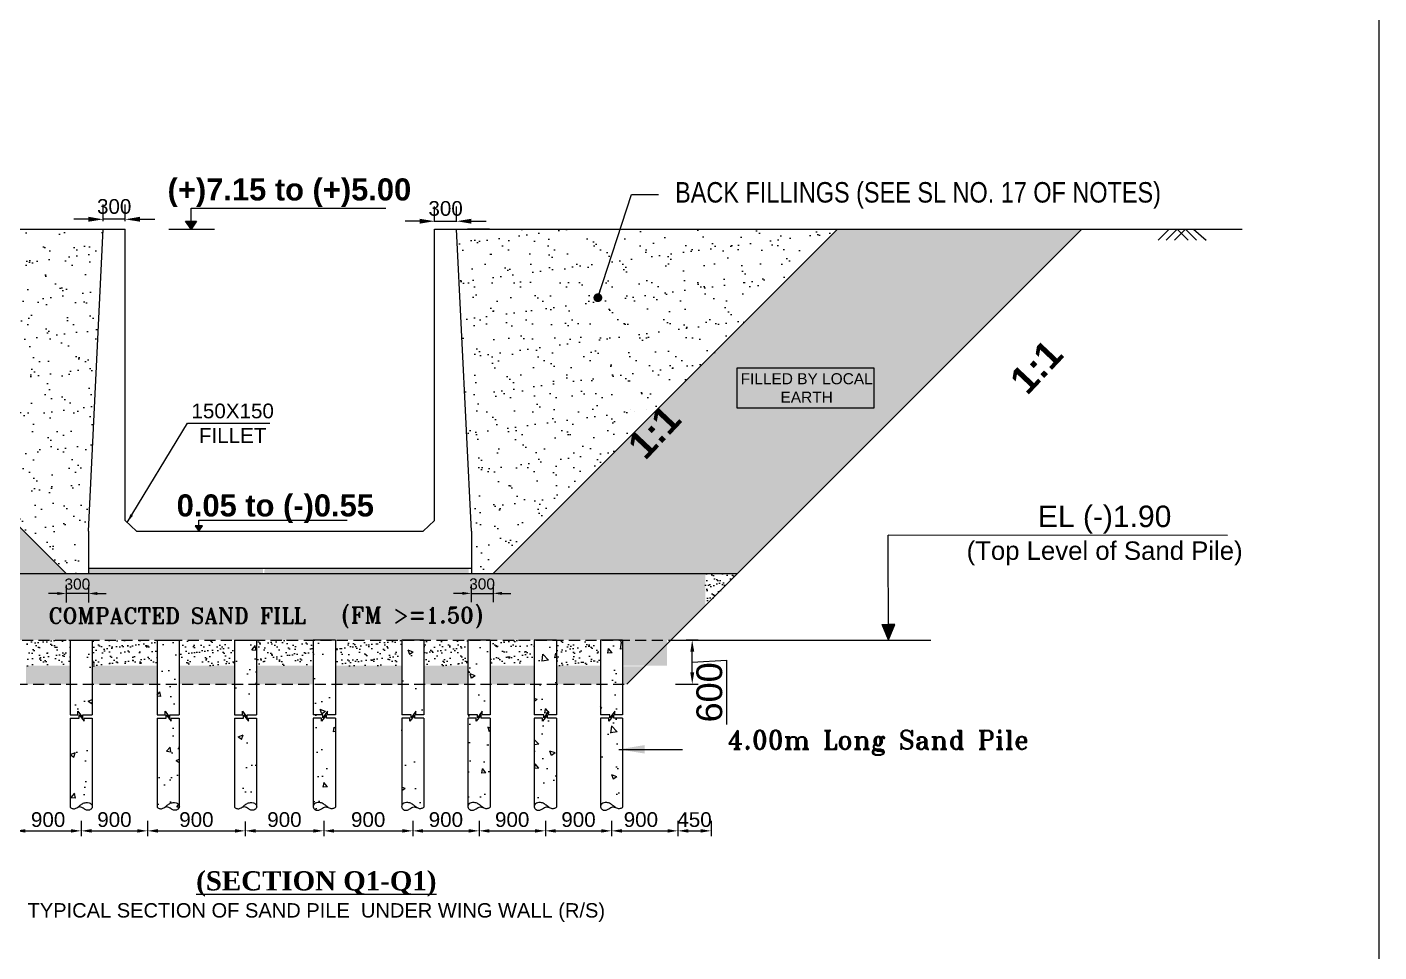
# Model space of a CAD drawing. Extents: x -358915 to 1258323, y -1667244 to -305611.
# Drawn here: x 1060083 to 1078436, y -1502733 to -1490177 of the extents above; entities that cross this region are included whole.
import ezdxf

# ---------------------------------------------------------------- set-up
doc = ezdxf.new("R2010")
doc.units = 0
doc.header["$LTSCALE"] = 300
doc.header["$MEASUREMENT"] = 0
doc.linetypes.add('DASHED', pattern=[0.75, 0.5, -0.25])
doc.layers.get('0').update_dxf_attribs({"linetype": 'CONTINUOUS'})
doc.layers.get('DEFPOINTS').update_dxf_attribs({"linetype": 'CONTINUOUS'})
doc.layers.add('Dim', color=7, linetype='CONTINUOUS', lineweight=9)
doc.layers.add('HATCH', color=252, linetype='CONTINUOUS', lineweight=5)
for name, color, linetype in [('LINE', 7, 'CONTINUOUS'), ('P1', 7, 'CONTINUOUS'), ('TEXT', 10, 'CONTINUOUS'), ('TXT', 7, 'CONTINUOUS')]:
    doc.layers.add(name, color=color, linetype=linetype)
doc.styles.add('Arial', font='arial.ttf')
doc.styles.add('BIG', font='ROMANT.SHX')
doc.styles.add('DIM', font='isocp3.shx')
doc.dimstyles.new('3', dxfattribs={"dimtxt": 225, "dimasz": 350, "dimexe": 100, "dimexo": 25, "dimgap": 9, "dimtad": 0, "dimdec": 0, "dimzin": 0, "dimdsep": 46, "dimtxsty": 'Standard', "dimcen": 0, "dimclrd": 5, "dimclre": 6, "dimclrt": 256, "dimadec": 0, "dimazin": 0, "dimtfac": 1, "dimtdec": 0, "dimtofl": 0, "dimtmove": 2, "dimatfit": 3, "dimfxl": 1, "dimtolj": 1, "dimtzin": 0, "dimarcsym": 0})
doc.dimstyles.new('dim_100', dxfattribs={"dimtxt": 200, "dimasz": 200, "dimexe": 200, "dimexo": 100, "dimgap": 70, "dimtad": 1, "dimdec": 0, "dimzin": 0, "dimdsep": 46, "dimtxsty": 'DIM', "dimcen": 150, "dimclrd": 5, "dimclre": 5, "dimclrt": 7, "dimadec": 0, "dimazin": 0, "dimtfac": 1, "dimtdec": 0, "dimtmove": 0, "dimatfit": 3, "dimfxl": 20, "dimtolj": 1, "dimtzin": 0, "dimarcsym": 0})
doc.dimstyles.new('dim_250', dxfattribs={"dimtxt": 500, "dimasz": 500, "dimexe": 500, "dimexo": 100, "dimgap": 150, "dimtad": 1, "dimdec": 0, "dimzin": 0, "dimdsep": 46, "dimtxsty": 'Arial', "dimcen": 350, "dimclrd": 5, "dimclre": 5, "dimclrt": 7, "dimadec": 0, "dimazin": 0, "dimtfac": 1, "dimtdec": 0, "dimtmove": 0, "dimatfit": 3, "dimfxl": 500, "dimfxlon": 1, "dimtolj": 1, "dimtzin": 0, "dimarcsym": 0})
doc.dimstyles.new('dim_60', dxfattribs={"dimtxt": 120, "dimasz": 120, "dimexe": 60, "dimexo": 60, "dimgap": 50, "dimtad": 1, "dimdec": 0, "dimzin": 0, "dimdsep": 46, "dimtxsty": 'DIM', "dimcen": 0.09, "dimclrd": 5, "dimclre": 5, "dimclrt": 7, "dimadec": 0, "dimazin": 0, "dimtfac": 1, "dimtdec": 0, "dimtmove": 0, "dimatfit": 3, "dimfxl": 1, "dimtolj": 1, "dimtzin": 0, "dimarcsym": 0})
doc.dimstyles.new('dim_70', dxfattribs={"dimtxt": 140, "dimasz": 140, "dimexe": 70, "dimexo": 40, "dimgap": 50, "dimtad": 1, "dimdec": 0, "dimzin": 0, "dimdsep": 46, "dimtxsty": 'Arial', "dimcen": 0.09, "dimclrd": 5, "dimclre": 5, "dimclrt": 7, "dimadec": 0, "dimazin": 0, "dimtfac": 1, "dimtdec": 0, "dimtmove": 0, "dimatfit": 3, "dimfxl": 1, "dimtolj": 1, "dimtzin": 0, "dimarcsym": 0})
doc.dimstyles.new('dim_80', dxfattribs={"dimtxt": 160, "dimasz": 160, "dimexe": 80, "dimexo": 40, "dimgap": 50, "dimtad": 1, "dimdec": 0, "dimzin": 0, "dimdsep": 46, "dimtxsty": 'DIM', "dimcen": 0.09, "dimclrd": 5, "dimclre": 5, "dimclrt": 7, "dimadec": 0, "dimazin": 0, "dimtfac": 1, "dimtdec": 0, "dimtmove": 0, "dimatfit": 3, "dimfxl": 1, "dimtolj": 1, "dimtzin": 0, "dimarcsym": 0})
pattern_1 = [(37.5, (-4866.36, -13804.2), (-12.59867, 385.364754), [0, -304, 0, -340, 0, -325]), (7.5, (-4866.36, -13804.2), (353.95534, 564.42921), [0, -164, 0, -274, 0, -105]), (327.5, (-5112.36, -13804.2), (622.82837, 1.13181), [0, -100, 0, -360, 0, -470]), (317.5, (-5112.36, -13804.2), (601.22532, 175.53511), [0, -50, 0, -236, 0, -270])]
pattern_2 = [(37.5, (-4866.36, -13804.19), (-5.039469, 154.1459015), [0, -121.6, 0, -136, 0, -130]), (7.5, (-4866.36, -13804.19), (141.582136, 225.771685), [0, -65.6, 0, -109.6, 0, -42]), (327.5, (-4964.76, -13804.19), (249.131349, 0.452724), [0, -40, 0, -144, 0, -188]), (317.5, (-4964.76, -13804.19), (240.490128, 70.214045), [0, -20, 0, -94.4, 0, -108])]

# ---------------------------------------------------------------- blocks, each defined once
blk = doc.blocks.new('*D1541')
at = {"layer": 'DEFPOINTS', "color": 0, "ltscale": 50, "transparency": 16777216}
for p in [(1061116, -1492787), (1061116, -1492912), (1061416, -1492912)]:
    blk.add_point(p, dxfattribs=at)
at = {"layer": 'HATCH', "color": 5, "lineweight": -2, "ltscale": 50, "transparency": 16777216}
for p, q in [((1061116, -1492812), (1061116, -1492587)), ((1061416, -1492812), (1061416, -1492587)), ((1060916, -1492787), (1060716, -1492787)), ((1061416, -1492787), (1061116, -1492787)), ((1061616, -1492787), (1061816, -1492787))]:
    blk.add_line(p, q, dxfattribs=at)
at = {"layer": 'HATCH', "color": 5, "ltscale": 50, "transparency": 16777216}
for points in [[(1060916, -1492753), (1060916, -1492820), (1061116, -1492787)], [(1061616, -1492753), (1061616, -1492820), (1061416, -1492787)]]:
    blk.add_solid(points, dxfattribs=at)
at = {"layer": 'HATCH', "color": 7, "ltscale": 50, "transparency": 16777216, "insert": (1061266, -1492614), "char_height": 200, "attachment_point": 5, "style": 'Arial'}
blk.add_mtext('\\A1;300', dxfattribs=at)
blk = doc.blocks.new('*D1542')
at = {"layer": 'DEFPOINTS', "color": 0, "ltscale": 500, "transparency": 16777216}
for p in [(1060616, -1497597), (1060916, -1497597), (1060616, -1497867)]:
    blk.add_point(p, dxfattribs=at)
at = {"layer": 'Dim', "color": 5, "lineweight": -2, "ltscale": 500, "transparency": 16777216}
for p, q in [((1060616, -1497747), (1060616, -1497987)), ((1060916, -1497747), (1060916, -1497987)), ((1060496, -1497867), (1060376, -1497867)), ((1060916, -1497867), (1060616, -1497867)), ((1061036, -1497867), (1061156, -1497867))]:
    blk.add_line(p, q, dxfattribs=at)
at = {"layer": 'Dim', "color": 5, "ltscale": 500, "transparency": 16777216}
for points in [[(1060496, -1497847), (1060496, -1497887), (1060616, -1497867)], [(1061036, -1497847), (1061036, -1497887), (1060916, -1497867)]]:
    blk.add_solid(points, dxfattribs=at)
at = {"layer": 'Dim', "color": 7, "ltscale": 500, "transparency": 16777216, "insert": (1060766, -1497740), "char_height": 150, "attachment_point": 5, "style": 'Arial'}
blk.add_mtext('\\A1;300', dxfattribs=at)
blk = doc.blocks.new('*D1543')
at = {"layer": 'DEFPOINTS', "color": 0, "ltscale": 50, "transparency": 16777216}
for p in [(1065615, -1492922), (1065915, -1492813), (1065915, -1492922)]:
    blk.add_point(p, dxfattribs=at)
at = {"layer": 'HATCH', "color": 5, "lineweight": -2, "ltscale": 50, "transparency": 16777216}
for p, q in [((1065615, -1492822), (1065615, -1492613)), ((1065915, -1492822), (1065915, -1492613)), ((1065415, -1492813), (1065215, -1492813)), ((1065615, -1492813), (1065915, -1492813)), ((1066115, -1492813), (1066315, -1492813))]:
    blk.add_line(p, q, dxfattribs=at)
at = {"layer": 'HATCH', "color": 5, "ltscale": 50, "transparency": 16777216}
for points in [[(1065415, -1492780), (1065415, -1492846), (1065615, -1492813)], [(1066115, -1492780), (1066115, -1492846), (1065915, -1492813)]]:
    blk.add_solid(points, dxfattribs=at)
at = {"layer": 'HATCH', "color": 7, "ltscale": 50, "transparency": 16777216, "insert": (1065765, -1492641), "char_height": 200, "attachment_point": 5, "style": 'Arial'}
blk.add_mtext('\\A1;300', dxfattribs=at)
blk = doc.blocks.new('*D1544')
at = {"layer": 'DEFPOINTS', "color": 0, "ltscale": 500, "transparency": 16777216}
for p in [(1066110, -1497595), (1066410, -1497595), (1066410, -1497865)]:
    blk.add_point(p, dxfattribs=at)
at = {"layer": 'Dim', "color": 5, "lineweight": -2, "ltscale": 500, "transparency": 16777216}
for p, q in [((1066110, -1497745), (1066110, -1497985)), ((1066410, -1497745), (1066410, -1497985)), ((1065990, -1497865), (1065870, -1497865)), ((1066110, -1497865), (1066410, -1497865)), ((1066530, -1497865), (1066650, -1497865))]:
    blk.add_line(p, q, dxfattribs=at)
at = {"layer": 'Dim', "color": 5, "ltscale": 500, "transparency": 16777216}
for points in [[(1065990, -1497845), (1065990, -1497885), (1066110, -1497865)], [(1066530, -1497845), (1066530, -1497885), (1066410, -1497865)]]:
    blk.add_solid(points, dxfattribs=at)
at = {"layer": 'Dim', "color": 7, "ltscale": 500, "transparency": 16777216, "insert": (1066260, -1497738), "char_height": 150, "attachment_point": 5, "style": 'Arial'}
blk.add_mtext('\\A1;300', dxfattribs=at)
blk = doc.blocks.new('RT')
at = {"layer": 'Dim', "ltscale": 50}
h = blk.add_hatch(dxfattribs=at)
h.set_pattern_fill('AR-CONC', color=8, scale=100, style=0)
h.set_pattern_definition([(50, (-3013919.5, 641592.65), (717.26018, -62.75213), [75, -825]), (355, (-3013919.5, 641592.65), (-138.75133, 752.19213), [60, -660]), (100.4514, (-3013859.75, 641587.4), (578.50938, 689.43954), [63.74019, -701.14211]), (46.1842, (-3013919.5, 641792.65), (1067.24105, -165.51901), [112.5, -1237.5]), (96.6356, (-3013830.6, 641778.9), (934.6627, 974.11787), [95.6103, -1051.713]), (351.1842, (-3013919.5, 641792.7), (934.66195, 974.1186), [90, -990]), (21, (-3013819.5, 641742.65), (596.90705, -402.61889), [75, -825]), (326, (-3013819.5, 641742.65), (243.31533, 725.15005), [60, -660]), (71.4514, (-3013769.8, 641709.1), (840.22263, 322.5305), [63.74019, -701.14211]), (37.5, (-3013919.52, 641592.65), (12.159855, 332.893854), [0, -652, 0, -670, 0, -662.5]), (7.5, (-3013919.52, 641592.65), (263.069537, 394.41171), [0, -382, 0, -637, 0, -252.5]), (327.5, (-3014142.52, 641592.65), (533.822436, -22.554872), [0, -250, 0, -780, 0, -1035]), (317.5, (-3014242.52, 641592.65), (583.18617, 100.10498), [0, -325, 0, -518, 0, -735])])
h.paths.add_polyline_path([(150, -2269), (138, -2291), (119, -2305), (97, -2311), (74, -2310), (52, -2302), (33, -2290), (15, -2276), (-6, -2267), (-29, -2266), (-52, -2273), (-64, -2281), (-86, -2289), (-109, -2290), (-130, -2283), (-150, -2271), (-150, 0), (150, 0)])
for points in [[(-150, -1014), (-44, -1014), (-44, -966), (22, -1055), (22, -1014), (150, -1014)], [(-150, -1063), (-29, -1063), (-29, -1015), (38, -1103), (38, -1063), (150, -1063)]]:
    blk.add_lwpolyline(points, dxfattribs=at)
at = {"layer": 'P1', "ltscale": 50}
for points in [[(-150, 0), (-150, -1014)], [(-150, 0), (150, 0)], [(150, 0), (150, -1014)], [(-150, -1063), (-150, -2271)], [(150, -1063), (150, -2253)]]:
    blk.add_lwpolyline(points, dxfattribs=at)
blk.add_spline([(-150, -2271), (-115, -2289), (-72, -2284), (-23, -2252), (15, -2223), (67, -2207), (106, -2210), (132, -2224), (144, -2239), (150, -2253), (150, -2266), (123, -2303), (73, -2309), (38, -2293), (10, -2273), (-18, -2265), (-51, -2273)], degree=3, dxfattribs=at)
blk = doc.blocks.new('PILE.5')
at = {"layer": 'HATCH', "color": 5}
blk.add_blockref('RT', (0, 0), dxfattribs=at)
blk = doc.blocks.new('*D1546')
at = {"layer": 'DEFPOINTS', "color": 0, "ltscale": 50, "transparency": 16777216}
for p in [(1061719, -1500920), (1063045, -1500920), (1063045, -1501089)]:
    blk.add_point(p, dxfattribs=at)
at = {"layer": 'HATCH', "color": 5, "lineweight": -2, "ltscale": 50, "transparency": 16777216}
for p, q in [((1061719, -1500960), (1061719, -1501159)), ((1063045, -1500960), (1063045, -1501159)), ((1061859, -1501089), (1062905, -1501089))]:
    blk.add_line(p, q, dxfattribs=at)
at = {"layer": 'HATCH', "color": 5, "ltscale": 50, "transparency": 16777216}
for points in [[(1061859, -1501066), (1061859, -1501113), (1061719, -1501089)], [(1062905, -1501066), (1062905, -1501113), (1063045, -1501089)]]:
    blk.add_solid(points, dxfattribs=at)
at = {"layer": 'HATCH', "color": 7, "ltscale": 50, "transparency": 16777216, "insert": (1062382, -1500937), "char_height": 200, "attachment_point": 5, "style": 'Arial'}
blk.add_mtext('\\A1;900', dxfattribs=at)
blk = doc.blocks.new('*D1547')
at = {"layer": 'DEFPOINTS', "color": 0, "ltscale": 50, "transparency": 16777216}
for p in [(1060819, -1500920), (1061719, -1500913), (1061719, -1501089)]:
    blk.add_point(p, dxfattribs=at)
at = {"layer": 'HATCH', "color": 5, "lineweight": -2, "ltscale": 50, "transparency": 16777216}
for p, q in [((1060819, -1500960), (1060819, -1501159)), ((1061719, -1500953), (1061719, -1501159)), ((1060959, -1501089), (1061579, -1501089))]:
    blk.add_line(p, q, dxfattribs=at)
at = {"layer": 'HATCH', "color": 5, "ltscale": 50, "transparency": 16777216}
for points in [[(1060959, -1501066), (1060959, -1501113), (1060819, -1501089)], [(1061579, -1501066), (1061579, -1501113), (1061719, -1501089)]]:
    blk.add_solid(points, dxfattribs=at)
at = {"layer": 'HATCH', "color": 7, "ltscale": 50, "transparency": 16777216, "insert": (1061269, -1500937), "char_height": 200, "attachment_point": 5, "style": 'Arial'}
blk.add_mtext('\\A1;900', dxfattribs=at)
blk = doc.blocks.new('*D1548')
at = {"layer": 'DEFPOINTS', "color": 0, "ltscale": 50, "transparency": 16777216}
for p in [(1059919, -1500920), (1060819, -1500913), (1060819, -1501089)]:
    blk.add_point(p, dxfattribs=at)
at = {"layer": 'HATCH', "color": 5, "lineweight": -2, "ltscale": 50, "transparency": 16777216}
for p, q in [((1059919, -1500960), (1059919, -1501159)), ((1060819, -1500953), (1060819, -1501159)), ((1060059, -1501089), (1060679, -1501089))]:
    blk.add_line(p, q, dxfattribs=at)
at = {"layer": 'HATCH', "color": 5, "ltscale": 50, "transparency": 16777216}
for points in [[(1060059, -1501066), (1060059, -1501113), (1059919, -1501089)], [(1060679, -1501066), (1060679, -1501113), (1060819, -1501089)]]:
    blk.add_solid(points, dxfattribs=at)
at = {"layer": 'HATCH', "color": 7, "ltscale": 50, "transparency": 16777216, "insert": (1060369, -1500937), "char_height": 200, "attachment_point": 5, "style": 'Arial'}
blk.add_mtext('\\A1;900', dxfattribs=at)
blk = doc.blocks.new('*D1550')
at = {"layer": 'DEFPOINTS', "color": 0, "ltscale": 50, "transparency": 16777216}
for p in [(1063045, -1500920), (1064110, -1500913), (1064110, -1501089)]:
    blk.add_point(p, dxfattribs=at)
at = {"layer": 'HATCH', "color": 5, "lineweight": -2, "ltscale": 50, "transparency": 16777216}
for p, q in [((1063045, -1500960), (1063045, -1501159)), ((1064110, -1500953), (1064110, -1501159)), ((1063185, -1501089), (1063970, -1501089))]:
    blk.add_line(p, q, dxfattribs=at)
at = {"layer": 'HATCH', "color": 5, "ltscale": 50, "transparency": 16777216}
for points in [[(1063185, -1501066), (1063185, -1501113), (1063045, -1501089)], [(1063970, -1501066), (1063970, -1501113), (1064110, -1501089)]]:
    blk.add_solid(points, dxfattribs=at)
at = {"layer": 'HATCH', "color": 7, "ltscale": 50, "transparency": 16777216, "insert": (1063577, -1500937), "char_height": 200, "attachment_point": 5, "style": 'Arial'}
blk.add_mtext('\\A1;900', dxfattribs=at)
blk = doc.blocks.new('*D1551')
at = {"layer": 'DEFPOINTS', "color": 0, "ltscale": 50, "transparency": 16777216}
for p in [(1064110, -1500953), (1065319, -1500913), (1065319, -1501089)]:
    blk.add_point(p, dxfattribs=at)
at = {"layer": 'HATCH', "color": 5, "lineweight": -2, "ltscale": 50, "transparency": 16777216}
for p, q in [((1064110, -1500993), (1064110, -1501159)), ((1065319, -1500953), (1065319, -1501159)), ((1064250, -1501089), (1065179, -1501089))]:
    blk.add_line(p, q, dxfattribs=at)
at = {"layer": 'HATCH', "color": 5, "ltscale": 50, "transparency": 16777216}
for points in [[(1064250, -1501066), (1064250, -1501113), (1064110, -1501089)], [(1065179, -1501066), (1065179, -1501113), (1065319, -1501089)]]:
    blk.add_solid(points, dxfattribs=at)
at = {"layer": 'HATCH', "color": 7, "ltscale": 50, "transparency": 16777216, "insert": (1064714, -1500937), "char_height": 200, "attachment_point": 5, "style": 'Arial'}
blk.add_mtext('\\A1;900', dxfattribs=at)
blk = doc.blocks.new('*D1552')
at = {"layer": 'DEFPOINTS', "color": 0, "ltscale": 50, "transparency": 16777216}
for p in [(1065319, -1500920), (1066219, -1500913), (1066219, -1501089)]:
    blk.add_point(p, dxfattribs=at)
at = {"layer": 'HATCH', "color": 5, "lineweight": -2, "ltscale": 50, "transparency": 16777216}
for p, q in [((1065319, -1500960), (1065319, -1501159)), ((1066219, -1500953), (1066219, -1501159)), ((1065459, -1501089), (1066079, -1501089))]:
    blk.add_line(p, q, dxfattribs=at)
at = {"layer": 'HATCH', "color": 5, "ltscale": 50, "transparency": 16777216}
for points in [[(1065459, -1501066), (1065459, -1501113), (1065319, -1501089)], [(1066079, -1501066), (1066079, -1501113), (1066219, -1501089)]]:
    blk.add_solid(points, dxfattribs=at)
at = {"layer": 'HATCH', "color": 7, "ltscale": 50, "transparency": 16777216, "insert": (1065769, -1500937), "char_height": 200, "attachment_point": 5, "style": 'Arial'}
blk.add_mtext('\\A1;900', dxfattribs=at)
blk = doc.blocks.new('*D1553')
at = {"layer": 'DEFPOINTS', "color": 0, "ltscale": 50, "transparency": 16777216}
for p in [(1066219, -1500920), (1067119, -1500913), (1067119, -1501089)]:
    blk.add_point(p, dxfattribs=at)
at = {"layer": 'HATCH', "color": 5, "lineweight": -2, "ltscale": 50, "transparency": 16777216}
for p, q in [((1066219, -1500960), (1066219, -1501159)), ((1067119, -1500953), (1067119, -1501159)), ((1066359, -1501089), (1066979, -1501089))]:
    blk.add_line(p, q, dxfattribs=at)
at = {"layer": 'HATCH', "color": 5, "ltscale": 50, "transparency": 16777216}
for points in [[(1066359, -1501066), (1066359, -1501113), (1066219, -1501089)], [(1066979, -1501066), (1066979, -1501113), (1067119, -1501089)]]:
    blk.add_solid(points, dxfattribs=at)
at = {"layer": 'HATCH', "color": 7, "ltscale": 50, "transparency": 16777216, "insert": (1066669, -1500937), "char_height": 200, "attachment_point": 5, "style": 'Arial'}
blk.add_mtext('\\A1;900', dxfattribs=at)
blk = doc.blocks.new('*D1554')
at = {"layer": 'DEFPOINTS', "color": 0, "ltscale": 50, "transparency": 16777216}
for p in [(1067119, -1500920), (1068019, -1500913), (1068019, -1501089)]:
    blk.add_point(p, dxfattribs=at)
at = {"layer": 'HATCH', "color": 5, "lineweight": -2, "ltscale": 50, "transparency": 16777216}
for p, q in [((1067119, -1500960), (1067119, -1501159)), ((1068019, -1500953), (1068019, -1501159)), ((1067259, -1501089), (1067879, -1501089))]:
    blk.add_line(p, q, dxfattribs=at)
at = {"layer": 'HATCH', "color": 5, "ltscale": 50, "transparency": 16777216}
for points in [[(1067259, -1501066), (1067259, -1501113), (1067119, -1501089)], [(1067879, -1501066), (1067879, -1501113), (1068019, -1501089)]]:
    blk.add_solid(points, dxfattribs=at)
at = {"layer": 'HATCH', "color": 7, "ltscale": 50, "transparency": 16777216, "insert": (1067569, -1500937), "char_height": 200, "attachment_point": 5, "style": 'Arial'}
blk.add_mtext('\\A1;900', dxfattribs=at)
blk = doc.blocks.new('*D1555')
at = {"layer": 'DEFPOINTS', "color": 0, "ltscale": 50, "transparency": 16777216}
for p in [(1068019, -1500920), (1068919, -1500913), (1068919, -1501089)]:
    blk.add_point(p, dxfattribs=at)
at = {"layer": 'HATCH', "color": 5, "lineweight": -2, "ltscale": 50, "transparency": 16777216}
for p, q in [((1068019, -1500960), (1068019, -1501159)), ((1068919, -1500953), (1068919, -1501159)), ((1068159, -1501089), (1068779, -1501089))]:
    blk.add_line(p, q, dxfattribs=at)
at = {"layer": 'HATCH', "color": 5, "ltscale": 50, "transparency": 16777216}
for points in [[(1068159, -1501066), (1068159, -1501113), (1068019, -1501089)], [(1068779, -1501066), (1068779, -1501113), (1068919, -1501089)]]:
    blk.add_solid(points, dxfattribs=at)
at = {"layer": 'HATCH', "color": 7, "ltscale": 50, "transparency": 16777216, "insert": (1068416, -1500937), "char_height": 200, "attachment_point": 5, "style": 'Arial'}
blk.add_mtext('\\A1;900', dxfattribs=at)
blk = doc.blocks.new('*D1556')
at = {"layer": 'DEFPOINTS', "color": 0, "ltscale": 50, "transparency": 16777216}
for p in [(1068919, -1500920), (1069369, -1500913), (1069369, -1501089)]:
    blk.add_point(p, dxfattribs=at)
at = {"layer": 'HATCH', "color": 5, "lineweight": -2, "ltscale": 50, "transparency": 16777216}
for p, q in [((1068919, -1500960), (1068919, -1501159)), ((1069369, -1500953), (1069369, -1501159)), ((1069059, -1501089), (1069229, -1501089))]:
    blk.add_line(p, q, dxfattribs=at)
at = {"layer": 'HATCH', "color": 5, "ltscale": 50, "transparency": 16777216}
for points in [[(1069059, -1501066), (1069059, -1501113), (1068919, -1501089)], [(1069229, -1501066), (1069229, -1501113), (1069369, -1501089)]]:
    blk.add_solid(points, dxfattribs=at)
at = {"layer": 'HATCH', "color": 7, "ltscale": 50, "transparency": 16777216, "insert": (1069144, -1500937), "char_height": 200, "attachment_point": 5, "style": 'Arial'}
blk.add_mtext('\\A1;450', dxfattribs=at)
blk = doc.blocks.new('*D1609')
at = {"layer": 'DEFPOINTS', "color": 0, "ltscale": 500, "transparency": 16777216}
for p in [(1068991, -1498498), (1069113, -1498498), (1068846, -1499098)]:
    blk.add_point(p, dxfattribs=at)
at = {"layer": 'Dim', "color": 5, "lineweight": -2, "ltscale": 500, "transparency": 16777216}
for p, q in [((1069031, -1498498), (1069193, -1498498)), ((1069113, -1498938), (1069113, -1498658)), ((1069113, -1498798), (1069576, -1498772)), ((1069576, -1498772), (1069576, -1499646)), ((1068886, -1499098), (1069193, -1499098))]:
    blk.add_line(p, q, dxfattribs=at)
at = {"layer": 'Dim', "color": 5, "ltscale": 500, "transparency": 16777216}
for points in [[(1069087, -1498658), (1069140, -1498658), (1069113, -1498498)], [(1069087, -1498938), (1069140, -1498938), (1069113, -1499098)]]:
    blk.add_solid(points, dxfattribs=at)
at = {"layer": 'Dim', "color": 7, "ltscale": 500, "transparency": 16777216, "insert": (1069347, -1499209), "char_height": 350, "attachment_point": 5, "rotation": 90, "style": 'Arial'}
blk.add_mtext('\\A1;600', dxfattribs=at)

msp = doc.modelspace()

# ---------------------------------------------------------------- hatches: boundary and pattern name
at = {"layer": 'Dim', "ltscale": 500}
h = msp.add_hatch(color=15, dxfattribs=at)
h.dxf.hatch_style = 1
h.paths.add_polyline_path([(1062309.2, -1492810.9), (1062234.7, -1492810.9), (1062309.2, -1492921.7)])
h.paths.add_polyline_path([(1062383.8, -1492810.9), (1062309.2, -1492810.9), (1062309.2, -1492921.7)])
h = msp.add_hatch(color=15, dxfattribs=at)
h.dxf.hatch_style = 1
h.paths.add_polyline_path([(1062416.3, -1496947.8), (1062366.6, -1496947.8), (1062416.3, -1497021.7)])
h.paths.add_polyline_path([(1062466.1, -1496947.8), (1062416.3, -1496947.8), (1062416.3, -1497021.7)])
h = msp.add_hatch(color=8, dxfattribs=at)
h.dxf.hatch_style = 1
h.paths.add_polyline_path([(1071863.7, -1498286.7), (1071776.9, -1498286.7), (1071690, -1498286.7), (1071776.9, -1498494)])
at = {"layer": 'LINE', "lineweight": 9, "ltscale": 50}
h = msp.add_hatch(dxfattribs=at)
h.set_pattern_fill('AR-SAND', color=0, scale=80, style=0)
h.set_pattern_definition(pattern_2)
h.paths.add_polyline_path([(1055940.5, -1492921.7), (1051738.1, -1492921.7), (1056413.1, -1497596.7), (1060615.5, -1497596.7)])
h.paths.add_polyline_path([(1057320.1, -1495344.2), (1055452.5, -1495344.2), (1055452.5, -1494810), (1057320.1, -1494810)], flags=16)
h.paths.add_polyline_path([(1055454.5, -1495349.2), (1057323.1, -1495349.2), (1057323.1, -1494790.1), (1055454.5, -1494790.1)], flags=24)
at = {"layer": 'LINE', "ltscale": 50}
h = msp.add_hatch(dxfattribs=at)
h.set_pattern_fill('AR-SAND', color=4, scale=200, style=0)
h.set_pattern_definition(pattern_1)
h.paths.add_polyline_path([(1061115.5, -1492921.7), (1055940.5, -1492921.7), (1060616.5, -1497597.6), (1060915.5, -1497597.7), (1060915.5, -1497021.7)])
h = msp.add_hatch(dxfattribs=at)
h.set_pattern_fill('AR-SAND', color=4, scale=200, style=0)
h.set_pattern_definition(pattern_1)
h.paths.add_polyline_path([(1065921.7, -1492921.7), (1071096.7, -1492921.7), (1066420.8, -1497597.6), (1066121.7, -1497597.7), (1066121.7, -1497021.7)])
at = {"layer": 'LINE', "lineweight": 9, "ltscale": 50}
h = msp.add_hatch(dxfattribs=at)
h.set_pattern_fill('AR-SAND', color=0, scale=80, style=0)
h.set_pattern_definition(pattern_2)
h.paths.add_polyline_path([(1066409.5, -1497596.7), (1068430.2, -1497596.7), (1068428.4, -1497071.9), (1070251.4, -1497073.2), (1074402.9, -1492921.7), (1071084.5, -1492921.7)])
h.paths.add_polyline_path([(1069717.1, -1495344.2), (1069717.1, -1494810), (1071584.7, -1494810), (1071584.7, -1495344.2)], flags=16)
h.paths.add_polyline_path([(1074402.9, -1492921.7), (1071084.5, -1492921.7), (1066409.5, -1497596.7), (1069727.9, -1497596.7)])
h.paths.add_polyline_path([(1068119.1, -1495774.6), (1068671.1, -1495189.4), (1069074.7, -1495569.9), (1068522.7, -1496155.2)], flags=25)
h.paths.add_polyline_path([(1069721.6, -1494837.6), (1071588.4, -1494837.6), (1071588.4, -1495315.3), (1069721.6, -1495315.3)], flags=24)
h = msp.add_hatch(dxfattribs=at)
h.set_pattern_fill('AR-SAND', color=0, scale=80, style=0)
h.set_pattern_definition(pattern_2)
h.paths.add_polyline_path([(1074402.9, -1492921.7), (1071084.5, -1492921.7), (1066409.5, -1497596.7), (1068430.2, -1497596.7), (1068428.4, -1497071.9), (1070251.4, -1497073.2)])
h.paths.add_polyline_path([(1071584.7, -1494810), (1071584.7, -1495344.2), (1069717.1, -1495344.2), (1069717.1, -1494810)], flags=16)
h.paths.add_polyline_path([(1068119.1, -1495774.6), (1068671.1, -1495189.4), (1069074.7, -1495569.9), (1068522.7, -1496155.2)], flags=25)
h.paths.add_polyline_path([(1069721.6, -1494837.6), (1071588.4, -1494837.6), (1071588.4, -1495315.3), (1069721.6, -1495315.3)], flags=24)
at = {"layer": 'LINE', "lineweight": 15}
h = msp.add_hatch(dxfattribs=at)
h.set_pattern_fill('AR-CONC', color=1, scale=20, style=0)
h.set_pattern_definition([(50, (773281.04, -1532461.93), (143.452037, -12.550427), [15, -165]), (355, (773281.04, -1532461.93), (-27.75027, 150.43843), [12, -132]), (100.451444, (773293, -1532462.97), (115.70177, 137.888), [12.74804, -140.22842]), (46.1842, (773281.04, -1532421.93), (213.44827, -33.10386), [22.5, -247.5]), (96.635635, (773298.83, -1532424.69), (186.93239, 194.82372), [19.12207, -210.34275]), (351.18416, (773281.04, -1532421.93), (186.93239, 194.82372), [18, -198]), (21, (773301.04, -1532431.93), (119.38141, -80.52378), [15, -165]), (326, (773301.04, -1532431.93), (48.66307, 145.03001), [12, -132]), (71.451445, (773310.99, -1532438.64), (168.044475, 64.50623), [12.74804, -140.22842]), (37.5, (773281.043, -1532461.927), (2.431971, 66.578771), [0, -130.4, 0, -134, 0, -132.5]), (7.5, (773281.04, -1532461.93), (52.613907, 78.882342), [0, -76.4, 0, -127.4, 0, -50.5]), (327.5, (773236.443, -1532461.927), (106.764487, -4.510974), [0, -50, 0, -156, 0, -207]), (317.5, (773216.44, -1532461.93), (116.637234, 20.020996), [0, -65, 0, -103.6, 0, -147])])
h.paths.add_polyline_path([(1063286.2, -1497596.7), (1063286.2, -1497521.7), (1060915.5, -1497521.7), (1060915.5, -1497596.7)])
h.paths.add_polyline_path([(1066080.1, -1497596.7), (1066080.1, -1497521.7), (1063310.1, -1497521.7), (1063300.8, -1497598.2)])
at = {"layer": 'LINE', "lineweight": 9, "ltscale": 50}
h = msp.add_hatch(dxfattribs=at)
h.set_pattern_fill('AR-SAND', color=0, scale=80, style=0)
h.set_pattern_definition(pattern_2)
h.paths.add_polyline_path([(1068826.2, -1498498.4), (1069292.2, -1498032.4), (1069290.6, -1497596.7), (1056413.1, -1497596.7), (1057314.8, -1498498.4)])
h.paths.add_polyline_path([(1060562.6, -1497625.8), (1060968.4, -1497625.8), (1060968.4, -1497854.1), (1060562.6, -1497854.1)], flags=24)
h.paths.add_polyline_path([(1066056.8, -1497624.3), (1066462.6, -1497624.3), (1066462.6, -1497852.5), (1066056.8, -1497852.5)], flags=24)
h.paths.add_polyline_path([(1064366.5, -1498420.5), (1066657.7, -1498420.5), (1066657.7, -1497931.7), (1064366.5, -1497931.7)], flags=24)
h.paths.add_polyline_path([(1060350.1, -1498329.4), (1064397.8, -1498329.4), (1064397.8, -1498008.7), (1060350.1, -1498008.7)], flags=24)
at = {"layer": 'LINE'}
h = msp.add_hatch(dxfattribs=at)
h.set_pattern_fill('AR-SAND', color=256, scale=70, style=0)
h.set_pattern_definition([(37.5, (-4866.36, -13804.19), (-4.409535, 134.877664), [0, -106.4, 0, -119, 0, -113.75]), (7.5, (-4866.36, -13804.19), (123.88437, 197.550225), [0, -57.4, 0, -95.9, 0, -36.75]), (327.5, (-4952.46, -13804.19), (217.98993, 0.396134), [0, -35, 0, -126, 0, -164.5]), (317.5, (-4952.46, -13804.19), (210.428862, 61.43729), [0, -17.5, 0, -82.6, 0, -94.5])])
h.paths.add_polyline_path([(1069290.6, -1497596.7), (1069292.2, -1498032.4), (1069727.9, -1497596.7)])
at = {"layer": 'LINE', "lineweight": 9, "ltscale": 50}
h = msp.add_hatch(dxfattribs=at)
h.set_pattern_fill('AR-SAND', color=0, scale=80, style=0)
h.set_pattern_definition([(37.5, (-6869.53, -9177.6), (-5.039469, 154.1459015), [0, -121.6, 0, -136, 0, -130]), (7.5, (-6869.53, -9177.6), (141.582136, 225.771685), [0, -65.6, 0, -109.6, 0, -42]), (327.5, (-6967.93, -9177.6), (249.131349, 0.452724), [0, -40, 0, -144, 0, -188]), (317.5, (-6967.93, -9177.6), (240.490128, 70.214045), [0, -20, 0, -94.4, 0, -108])])
h.paths.add_polyline_path([(1068468.6, -1498856), (1068168.6, -1498856), (1068168.6, -1499098.4), (1068226.2, -1499098.4)])
h.paths.add_polyline_path([(1067868.6, -1498848.3), (1067268.6, -1498848.3), (1067268.6, -1499098.4), (1067868.6, -1499098.4)])
h.paths.add_polyline_path([(1066968.6, -1498848.3), (1066368.6, -1498848.3), (1066368.6, -1499098.4), (1066968.6, -1499098.4)])
h.paths.add_polyline_path([(1066068.6, -1498848.3), (1065468.6, -1498848.3), (1065468.6, -1499098.4), (1066068.6, -1499098.4)])
h.paths.add_polyline_path([(1065168.6, -1498848.3), (1064268.5, -1498848.3), (1064268.5, -1499098.4), (1065168.6, -1499098.4)])
h.paths.add_polyline_path([(1063968.5, -1498848.3), (1063200, -1498848.3), (1063200, -1499098.4), (1063968.5, -1499098.4)])
h.paths.add_polyline_path([(1062900, -1498848.3), (1062149.9, -1498848.3), (1062149.9, -1499098.4), (1062900, -1499098.4)])
h.paths.add_polyline_path([(1061849.9, -1498848.3), (1060968.6, -1498848.3), (1060968.6, -1499098.4), (1061849.9, -1499098.4)])
h.paths.add_polyline_path([(1060668.6, -1498848.3), (1060068.6, -1498848.3), (1060068.6, -1499098.4), (1060668.6, -1499098.4)])
h.paths.add_polyline_path([(1059768.6, -1498848.3), (1059168.6, -1498848.3), (1059168.6, -1499098.4), (1059768.6, -1499098.4)])
h.paths.add_polyline_path([(1058868.6, -1498848.3), (1058268.6, -1498848.3), (1058268.6, -1499098.4), (1058868.6, -1499098.4)])
h.paths.add_polyline_path([(1057968.6, -1498848.3), (1057664.6, -1498848.3), (1057914.8, -1499098.4), (1057968.6, -1499098.4)])
h.paths.add_polyline_path([(1068768.6, -1498848.3), (1068768.6, -1498498.4), (1068168.6, -1498498.4), (1068168.6, -1498848.3)])
h = msp.add_hatch(dxfattribs=at)
h.set_pattern_fill('AR-SAND', color=0, scale=80, style=0)
h.set_pattern_definition(pattern_2)
h.paths.add_polyline_path([(1060668.6, -1498848.3), (1060668.6, -1498498.4), (1060068.6, -1498498.4), (1060068.6, -1498848.3)])
h.paths.add_polyline_path([(1061849.9, -1498848.3), (1061849.9, -1498498.4), (1060968.6, -1498498.4), (1060968.6, -1498848.3)])
h = msp.add_hatch(dxfattribs=at)
h.set_pattern_fill('AR-SAND', color=0, scale=80, style=0)
h.set_pattern_definition(pattern_2)
h.paths.add_polyline_path([(1062900, -1498498.4), (1062149.9, -1498498.4), (1062149.9, -1498848.3), (1062900, -1498848.3)])
h.paths.add_polyline_path([(1063968.5, -1498848.3), (1063968.5, -1498498.4), (1063200, -1498498.4), (1063200, -1498848.3)])
h = msp.add_hatch(dxfattribs=at)
h.set_pattern_fill('AR-SAND', color=0, scale=80, style=0)
h.set_pattern_definition(pattern_2)
h.paths.add_polyline_path([(1065168.6, -1498498.4), (1064268.5, -1498498.4), (1064268.5, -1498848.3), (1065168.6, -1498848.3)])
h.paths.add_polyline_path([(1066068.6, -1498498.4), (1065468.6, -1498498.4), (1065468.6, -1498848.3), (1066068.6, -1498848.3)])
h = msp.add_hatch(dxfattribs=at)
h.set_pattern_fill('AR-SAND', color=0, scale=80, style=0)
h.set_pattern_definition(pattern_2)
h.paths.add_polyline_path([(1066368.6, -1498498.4), (1066368.6, -1498848.3), (1066968.6, -1498848.3), (1066968.6, -1498498.4)])
h.paths.add_polyline_path([(1067868.6, -1498848.3), (1067868.6, -1498498.4), (1067268.6, -1498498.4), (1067268.6, -1498848.3)])

# ---------------------------------------------------------------- linework, layer by layer
at = {"color": 7, "lineweight": 15}
for p, q in [((1060915.5, -1497021.7), (1061115.5, -1492921.7)), ((1061415.5, -1496877.3), (1061415.5, -1492921.7)), ((1065615.1, -1496877.3), (1065615.1, -1492921.7)), ((1066115.1, -1497021.7), (1065915.1, -1492921.7)), ((1066360.1, -1492921.7), (1066060.1, -1492921.7)), ((1060915.5, -1497021.7), (1060915.5, -1497596.7)), ((1061415.5, -1496877.3), (1061570.5, -1497021.7)), ((1061570.5, -1497021.7), (1063518.6, -1497021.7)), ((1063518.6, -1497021.7), (1065460.2, -1497021.7)), ((1065615.1, -1496877.3), (1065460.2, -1497021.7)), ((1066115.1, -1497021.7), (1066115.1, -1497596.7)), ((1060915.5, -1497521.7), (1063518.6, -1497521.7)), ((1063518.6, -1497521.7), (1066115.1, -1497521.7)), ((1060915.5, -1497596.7), (1063518.6, -1497596.7)), ((1063518.6, -1497596.7), (1066115.1, -1497596.7))]:
    msp.add_line(p, q, dxfattribs=at)
at = {"layer": 'Dim', "ltscale": 500}
msp.add_line((1071771.8, -1497071.9), (1076379.3, -1497075.2, 0), dxfattribs=at)
for points in [[(1062311, -1492810.9), (1062311, -1492637.7), (1064952.7, -1492637.7)], [(1062416.3, -1496947.8), (1062416.3, -1496871.9), (1064427.9, -1496871.9)], [(1071776.9, -1498494), (1071771.8, -1497076.8)], [(1071776.9, -1498494), (1071690, -1498286.4), (1071776.9, -1498286.7)], [(1071776.9, -1498494), (1071863.7, -1498286.4), (1071776.9, -1498286.7)]]:
    msp.add_lwpolyline(points, dxfattribs=at)
for points in [[(1062309.2, -1492921.7), (1062234.7, -1492810.9), (1062383.8, -1492810.9)], [(1062416.3, -1497021.7), (1062466.1, -1496947.8), (1062366.6, -1496947.8)]]:
    msp.add_lwpolyline(points, close=True, dxfattribs=at)
at = {"layer": 'HATCH', "color": 8, "lineweight": 15}
msp.add_line((1062102.8, -1492921.7), (1062526.4, -1492921.7), dxfattribs=at)
for points in [[(1075587.2, -1492921.7), (1075437.4, -1493071.5)], [(1075697.5, -1492921.7), (1075547.7, -1493071.5)], [(1075807.8, -1492921.7), (1075658, -1493071.5)], [(1075697.5, -1492921.7), (1075847.3, -1493071.5)], [(1075807.8, -1492921.7), (1075957.6, -1493071.5)], [(1075918.1, -1492921.7), (1076089.8, -1493071.5)]]:
    msp.add_lwpolyline(points, dxfattribs=at)
at = {"layer": 'HATCH', "color": 5, "ltscale": 50}
msp.add_lwpolyline([(1071584.7, -1494810), (1069717.1, -1494810), (1069717.1, -1495344.2), (1071584.7, -1495344.2)], close=True, dxfattribs=at)
msp.add_lwpolyline([(1056413.1, -1497596.7), (1069727.9, -1497596.7)], dxfattribs=at)
at = {"layer": 'LINE'}
for p, q in [((1050686.7, -1492921.7), (1061415.5, -1492921.7)), ((1065615.1, -1492921.7), (1076576.6, -1492921.7))]:
    msp.add_line(p, q, dxfattribs=at)
at = {"layer": 'LINE', "color": 3, "ltscale": 0.5}
for p, q in [((1062007.4, -1492920.1), (1062627.1, -1492920.1)), ((1068826.2, -1498498.4), (1072351.7, -1498498.4))]:
    msp.add_line(p, q, dxfattribs=at)
at = {"layer": 'LINE', "linetype": 'DASHED'}
for p, q in [((1057314.8, -1498498.4), (1068826.2, -1498498.4)), ((1057914.8, -1499098.4), (1068226.2, -1499098.4))]:
    msp.add_line(p, q, dxfattribs=at)
at = {"layer": 'LINE'}
msp.add_lwpolyline([(1078435.6, -1518494.1), (1020634.8, -1518494.1), (1020634.8, -1477620.6), (1078435.6, -1477620.6)], close=True, dxfattribs=at)
for points in [[(1055940.5, -1492921.7), (1060615.5, -1497596.7)], [(1071084.5, -1492921.7), (1066409.5, -1497596.7)], [(1074402.9, -1492921.7), (1068226.2, -1499098.4)]]:
    msp.add_lwpolyline(points, dxfattribs=at)

# ---------------------------------------------------------------- block references
at = {"layer": 'HATCH', "color": 5}
for p in [(1060818.6, -1498498.4), (1061999.9, -1498498.4), (1063050, -1498498.4)]:
    msp.add_blockref('PILE.5', p, dxfattribs=at)
at = {"layer": 'HATCH', "color": 5, "xscale": -1}
for p in [(1064118.5, -1498498.4), (1065318.6, -1498498.4), (1066218.6, -1498498.4), (1067118.6, -1498498.4), (1068018.6, -1498498.4)]:
    msp.add_blockref('PILE.5', p, dxfattribs=at)

# ---------------------------------------------------------------- texts
at = {"layer": 'LINE', "style": 'BIG'}
for s, p in [('COMPACTED SAND FILL', (1060373, -1498276)), (' (FM >=1.50)', (1064203.6, -1498267.7))]:
    msp.add_text(s, height=213.84, dxfattribs=at).set_placement(p)
at = {"layer": 'LINE', "char_height": 250, "width": 11058.005, "attachment_point": 8, "style": 'BIG'}
for s, insert in [('\\pxqc;\\P{\\fArial Narrow|b0|i0|c0|p34;\\H1.1111x;\\C7;BACK FILLINGS (SEE SL NO. 17 OF NOTES)}', (1072178.2, -1492643.4)), ('4.00m Long Sand Pile', (1071637.8, -1500062.1))]:
    msp.add_mtext(s, dxfattribs=dict(at, insert=insert))
at = {"layer": 'TEXT', "ltscale": 500, "char_height": 368.794, "width": 1223.642, "attachment_point": 5, "rotation": 46.6755, "style": 'Arial'}
for insert in [(1073783.2, -1494789), (1068596.9, -1495672.3)]:
    msp.add_mtext('{\\fArial|b1|i0|c0|p34;\\C6;1:1}', dxfattribs=dict(at, insert=insert))
at = {"layer": 'TEXT', "color": 0, "insert": (1069759.1, -1495076.5), "char_height": 150, "width": 1814.649, "attachment_point": 4, "style": 'Arial'}
msp.add_mtext('\\pxqc;FILLED BY LOCAL EARTH', dxfattribs=at)
at = {"layer": 'TEXT', "color": 6, "insert": (1074711.4, -1497079.6, 0), "char_height": 250, "width": 4868.751, "attachment_point": 5, "style": 'Arial'}
msp.add_mtext('{\\H1.167x;\\C7;EL (-)1.90\\P\\H0.8571x;(Top Level of Sand Pile)}', dxfattribs=at)
at = {"layer": 'TXT', "color": 0, "style": 'Arial'}
for s, insert, char_height, width, attachment_point in [('{\\fArial|b1|i0|c0|p34;\\C6;(+)7.15 to (+)5.00}', (1063644.5, -1492426.7), 300, 4316.247, 5), ('\\pxqc;150X150\\PFILLET', (1061952, -1495555.2), 200, 1844.802, 4), ('{\\fArial|b1|i0|c0|p34;\\C6; 0.05 to (-)0.55}', (1063395.1, -1496716.4), 300, 4316.247, 5)]:
    msp.add_mtext(s, dxfattribs=dict(at, insert=insert, char_height=char_height, width=width, attachment_point=attachment_point))
at = {"layer": 'TXT', "color": 6, "ltscale": 50, "insert": (1064010, -1501637.3, 0), "char_height": 260, "width": 10184.473, "attachment_point": 2}
msp.add_mtext('{\\fTimes New Roman|b1|i0|c0|p18;\\L(SECTION Q1-Q1)\\P\\fArial|b0|i0|c0|p34;\\H0.75x;\\l\\C0;TYPICAL SECTION OF SAND PILE  UNDER WING WALL (R/S)}', dxfattribs=at)

# ---------------------------------------------------------------- dimensions: what is measured, and where the dimension line sits
at = {"layer": 'Dim', "ltscale": 500}
for base, p1, p2, picture, middle in [((1060615.5, -1497866.6), (1060915.5, -1497596.7), (1060615.5, -1497596.7), '*D1542', (1060765.5, -1497866.6)), ((1066409.5026, -1497865.0353), (1066109.9593, -1497595.1887), (1066409.5026, -1497595.1887), '*D1544', (1066259.7309, -1497865.0353))]:
    dim = msp.add_linear_dim(base=base, p1=p1, p2=p2, dimstyle='dim_60', override={"dimtxt": 150, "dimexe": 120, "dimtxsty": 'Arial', "dimfxl": 120, "dimfxlon": 1}, dxfattribs=at)
    dim.commit()
    dim.dimension.update_dxf_attribs({"geometry": picture, "text_midpoint": middle, "dimtype": 160})
dim = msp.add_linear_dim(base=(1069113.3, -1498498.4), p1=(1068846.1, -1499098.4), p2=(1068991.2, -1498498.4), angle=90, dimstyle='dim_80', override={"dimtxt": 350, "dimtxsty": 'Arial', "dimtmove": 1}, dxfattribs=at)
dim.commit()
dim.dimension.update_dxf_attribs({"geometry": '*D1609', "text_midpoint": (1069575.7, -1498822), "dimtype": 160})
at = {"layer": 'HATCH', "ltscale": 50}
for base, p1, p2, picture, middle in [((1061115.5, -1492786.6), (1061415.5, -1492911.8), (1061115.5, -1492911.8), '*D1541', (1061265.5, -1492786.6)), ((1065915.1, -1492812.8), (1065615.1, -1492921.7), (1065915.1, -1492921.7), '*D1543', (1065765.1, -1492812.8))]:
    dim = msp.add_linear_dim(base=base, p1=p1, p2=p2, dimstyle='dim_100', override={"dimtxsty": 'Arial', "dimtmove": 1}, dxfattribs=at)
    dim.commit()
    dim.dimension.update_dxf_attribs({"geometry": picture, "text_midpoint": middle, "dimtype": 160})
at = {"layer": 'HATCH', "color": 5, "ltscale": 50}
for base, p1, p2, picture, middle in [((1060818.6, -1501089.4), (1059918.6, -1500919.5), (1060818.6, -1500912.5), '*D1548', (1060368.6, -1500937.2)), ((1061718.6, -1501089.4), (1060818.6, -1500919.5), (1061718.6, -1500912.5), '*D1547', (1061268.6, -1500937.2)), ((1066218.6, -1501089.4), (1065318.6, -1500919.5), (1066218.6, -1500912.5), '*D1552', (1065768.6, -1500937.2)), ((1067118.6, -1501089.4), (1066218.6, -1500919.5), (1067118.6, -1500912.5), '*D1553', (1066668.6, -1500937.2)), ((1068018.6, -1501089.4), (1067118.6, -1500919.5), (1068018.6, -1500912.5), '*D1554', (1067568.6, -1500937.2))]:
    dim = msp.add_linear_dim(base=base, p1=p1, p2=p2, dimstyle='dim_70', override={"dimtxt": 200}, dxfattribs=at)
    dim.commit()
    dim.dimension.update_dxf_attribs({"geometry": picture, "text_midpoint": middle})
for base, p1, p2, picture, middle in [((1063044.6, -1501089.4), (1061718.6, -1500919.5), (1063044.6, -1500919.5), '*D1546', (1062381.6, -1500937.2)), ((1064110.2, -1501089.4), (1063044.6, -1500919.5), (1064110.2, -1500912.5), '*D1550', (1063577.4, -1500937.2)), ((1065318.6, -1501089.4), (1064110.2, -1500952.5), (1065318.6, -1500912.5), '*D1551', (1064714.4, -1500937.2))]:
    dim = msp.add_linear_dim(base=base, p1=p1, p2=p2, text='900', dimstyle='dim_70', override={"dimtxt": 200}, dxfattribs=at)
    dim.commit()
    dim.dimension.update_dxf_attribs({"geometry": picture, "text_midpoint": middle})
for base, p1, p2, picture, middle in [((1068918.6, -1501089.4), (1068018.6, -1500919.5), (1068918.6, -1500912.5), '*D1555', (1068416.2, -1501089.4)), ((1069368.6, -1501089.4), (1068918.6, -1500919.5), (1069368.6, -1500912.5), '*D1556', (1069143.6, -1501089.4))]:
    dim = msp.add_linear_dim(base=base, p1=p1, p2=p2, dimstyle='dim_70', override={"dimtxt": 200}, dxfattribs=at)
    dim.commit()
    dim.dimension.update_dxf_attribs({"geometry": picture, "text_midpoint": middle, "dimtype": 160})

# ---------------------------------------------------------------- leaders
at = {"color": 0, "ltscale": 50}
msp.add_leader([(1067831.8, -1493851.5), (1068290.4, -1492451.6), (1068655.8, -1492451.6)], dimstyle='dim_250', override={"dimasz": 120, "dimgap": 150, "dimtad": 0, "dimldrblk": 'Dot'}, dxfattribs=at)
at = {"layer": 'LINE'}
msp.add_leader([(1061442, -1496901.9), (1062262.7, -1495555.2), (1063377, -1495555.2)], dimstyle='dim_60', dxfattribs=at)
msp.add_leader([(1068117.1, -1499982.4), (1068981.1, -1499982.4)], dimstyle='3', override={"dimgap": 9, "dimtad": 0, "dimfxl": 700}, dxfattribs=at)

doc.saveas('drawing.dxf')
